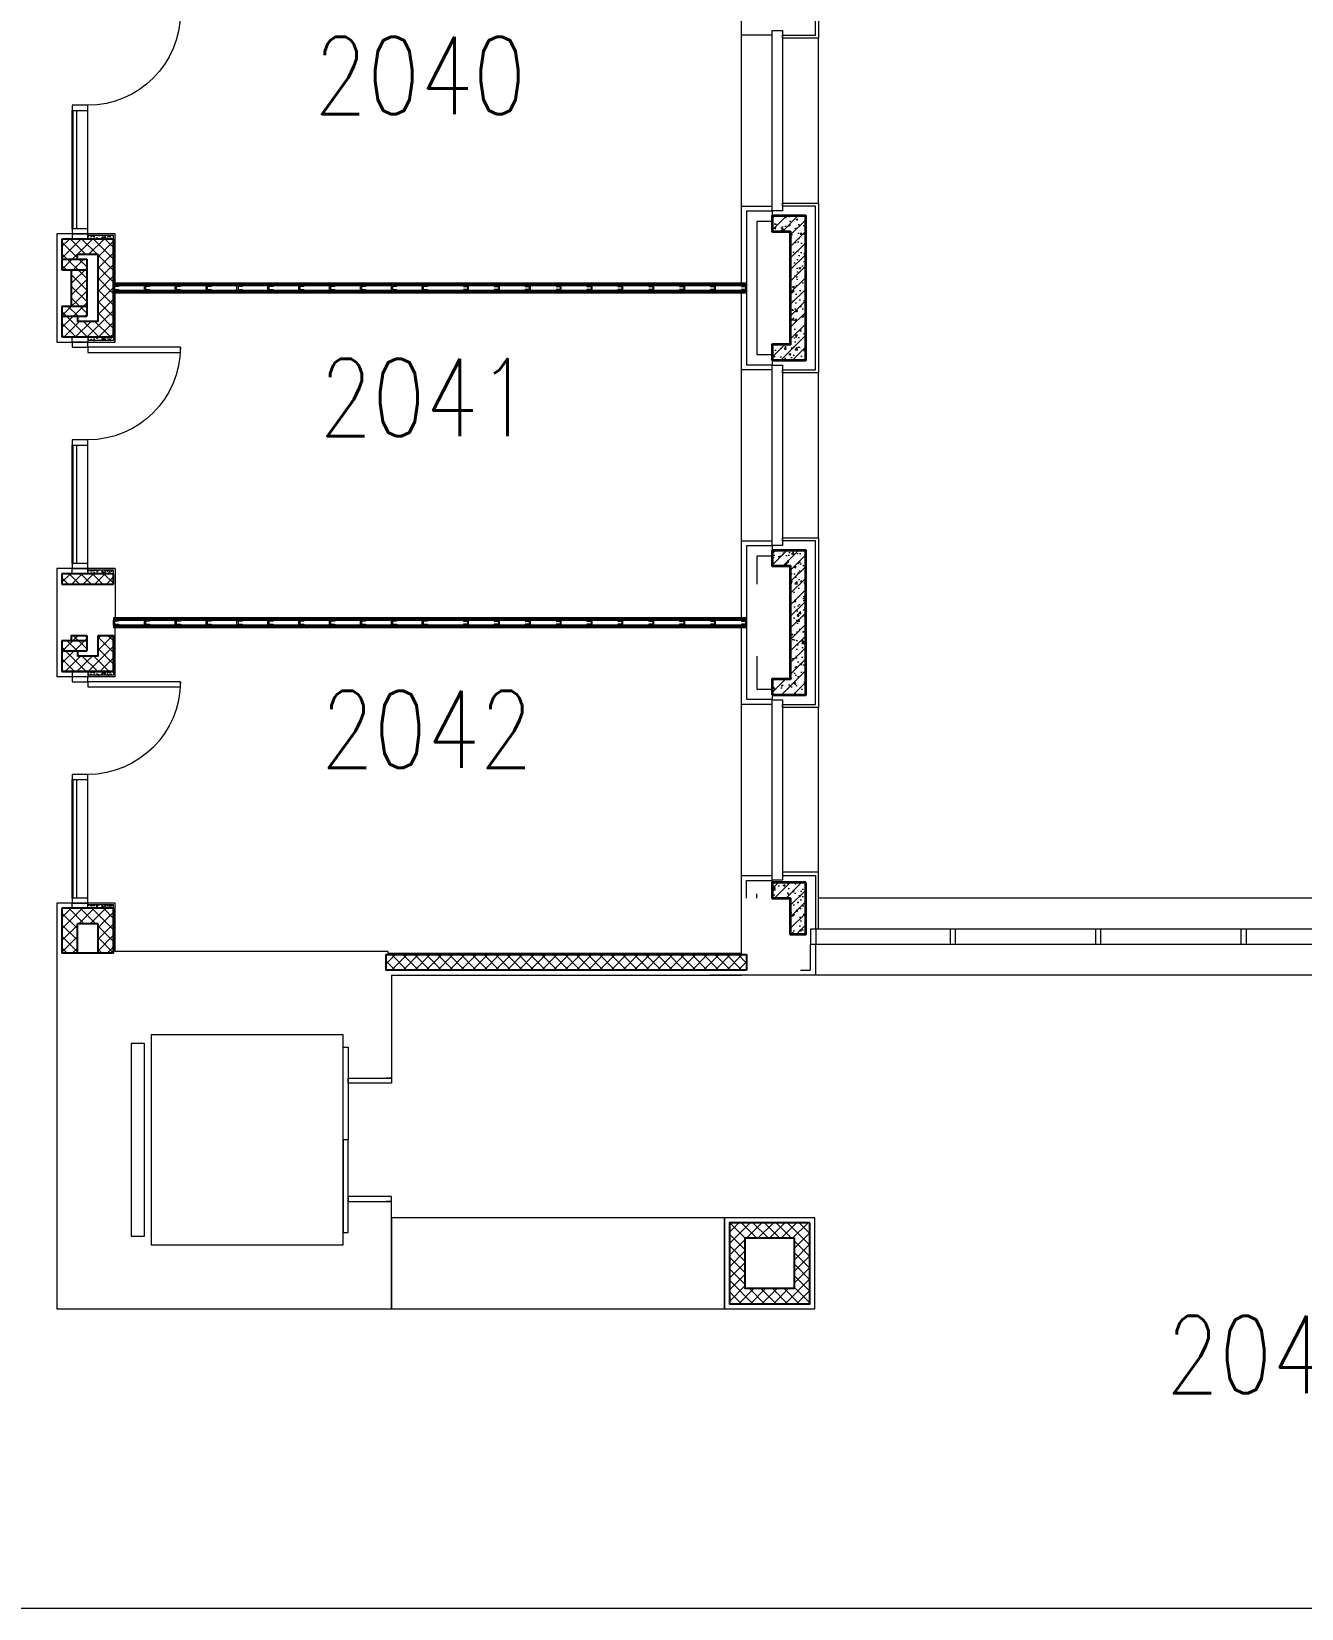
# Model space of a CAD drawing. Header units: inches. Extents: x 342932 to 557958, y 80625 to 242727.
# Drawn here: x 405686 to 418023, y 192477 to 207792 of the extents above; entities that cross this region are included whole.
import ezdxf
from ezdxf.enums import TextEntityAlignment as Align

# ---------------------------------------------------------------- set-up
doc = ezdxf.new("R2010")
doc.units = ezdxf.units.IN
doc.header["$MEASUREMENT"] = 0
doc.linetypes.add('First Floor$0$HIDDEN', pattern=[0.375, 0.25, -0.125])
for name, color, linetype, lineweight in [('First Floor$0$A-G22-M-Overhead-Floors', 251, 'First Floor$0$HIDDEN', 5), ('First Floor$0$A-G250-G-Walls-Low-Level', 251, 'Continuous', 15), ('First Floor$0$A-G250-G-Walls-Precast-Concrete', 251, 'Continuous', 35), ('First Floor$0$A-G250-M-Walls-Blockwork', 7, 'Continuous', 25), ('First Floor$0$A-G250-M-Walls-Plasterboard-Partition', 7, 'Continuous', 9), ('First Floor$0$A-G252-H-Internal-Walls', 251, 'Continuous', 9), ('First Floor$0$A-G262-H-Precast-Panel', 251, 'Continuous', 5), ('First Floor$0$A-G312-M-Wall-Cladding-Panel', 7, 'Continuous', 9), ('First Floor$0$A-G312-M-Wall-Finish-Plaster', 7, 'Continuous', 15), ('First Floor$0$A-G321-M-Window', 251, 'Continuous', 9), ('First Floor$0$A-G322-M-Door', 251, 'Continuous', 15), ('First Floor$0$A-G56-G-Transportation', 251, 'Continuous', 13), ('First Floor$0$Z-Z001-S-Room-Name-Identification-250', 7, 'Continuous', 15)]:
    doc.layers.add(name, color=color, linetype=linetype, lineweight=lineweight)
doc.styles.add('First Floor$0$Tag-RomanS', font='romans.shx', dxfattribs={"width": 0.8})
pattern_1 = [(50, (361382.11, 239676.52), (182.18467, -15.9391), [19.05, -209.55]), (355, (361382.11, 239676.52), (-35.2428, 191.05664), [15.24, -167.64]), (100.451, (361397.3, 239675.2), (146.9425, 175.1167), [16.19, -178.09]), (46.1842, (361382.11, 239727.32), (271.07904, -42.0423), [28.575, -314.325]), (96.6356, (361404.7, 239723.82), (237.4042, 247.4256), [24.285, -267.135]), (351.184, (361382.1, 239727.32), (237.4046, 247.4251), [22.86, -251.46]), (21, (361407.51, 239714.62), (151.61488, -102.26552), [19.05, -209.55]), (326, (361407.51, 239714.62), (61.80203, 184.18797), [15.24, -167.64]), (71.4514, (361420.15, 239706.1), (213.4165, 81.92286), [16.19, -178.09]), (37.5, (361382.114, 239676.52), (3.088603, 84.55504), [0, -165.608, 0, -170.18, 0, -168.275]), (7.5, (361382.11, 239676.52), (66.81966, 100.18057), [0, -97.028, 0, -161.798, 0, -64.135]), (327.5, (361325.47, 239676.52), (135.590595, -5.728744), [0, -63.5, 0, -198.12, 0, -262.89]), (317.5, (361300.07, 239676.52), (148.12918, 25.4265), [0, -82.55, 0, -131.572, 0, -186.69])]
pattern_2 = [(45, (361382.11, 239676.52), (-56.1266, 56.1266), [])]
pattern_3 = [(45, (361382.11, 239676.52), (-56.1266, 56.1266), []), (135, (361382.11, 239676.52), (-56.1266, -56.1266), [])]

# ---------------------------------------------------------------- blocks, each defined once
blk = doc.blocks.new('First Floor$0$Door1-faculty offices-2200')
at = {"layer": 'First Floor$0$A-G321-M-Window'}
blk.add_lwpolyline([(50, -65), (1200, -65), (1200, -35), (50, -35)], close=True, dxfattribs=at)
at = {"layer": 'First Floor$0$A-G322-M-Door'}
for p, q in [((50, 75), (1200, 75)), ((50, -75), (1200, -75))]:
    blk.add_line(p, q, dxfattribs=at)
for points in [[(2100, 975), (2150, 975), (2150, 75), (2100, 75)], [(50, 75), (50, -75), (0, -75), (0, 75)], [(1250, 75), (1250, -75), (1200, -75), (1200, 75)], [(2200, 75), (2200, -75), (2150, -75), (2150, 75)]]:
    blk.add_lwpolyline(points, close=True, dxfattribs=at)
blk.add_arc((2150, 75), 900, 90, 180, dxfattribs=at)
blk = doc.blocks.new('First Floor$0$Lift 1')
at = {"layer": 'First Floor$0$A-G322-M-Door', "ltscale": 0.02, "elevation": 0}
for points in [[(47380, -42649), (47330, -42649), (47330, -41749), (47380, -41749)], [(47800, -42099), (47380, -42099), (47380, -42049), (47800, -42049)], [(47380, -42649), (47330, -42649), (47330, -43549), (47380, -43549)], [(47800, -43199), (47380, -43199), (47380, -43249), (47800, -43249)]]:
    blk.add_lwpolyline(points, close=True, dxfattribs=at)
blk = doc.blocks.new('First Floor$0$Part Frame10')
for p, q in [((0, 100), (6150, 100)), ((0, 100), (0, 0)), ((0, 87, 0), (6150, 87)), ((0, 75, 0), (6150, 75)), ((6150, 25), (0, 25, 0)), ((6150, 13), (0, 13, 0)), ((6150, 0), (0, 0)), ((6150, 100), (6150, 0))]:
    blk.add_line(p, q)
at = {"elevation": 0}
for points in [[(0, 25), (0, 75), (50, 75), (50, 65), (10, 65), (10, 35), (50, 35), (50, 25)], [(300, 25), (300, 75), (350, 75), (350, 65), (310, 65), (310, 35), (350, 35), (350, 25)], [(600, 25), (600, 75), (650, 75), (650, 65), (610, 65), (610, 35), (650, 35), (650, 25)], [(900, 25), (900, 75), (950, 75), (950, 65), (910, 65), (910, 35), (950, 35), (950, 25)], [(1200, 25), (1200, 75), (1250, 75), (1250, 65), (1210, 65), (1210, 35), (1250, 35), (1250, 25)], [(1500, 25), (1500, 75), (1550, 75), (1550, 65), (1510, 65), (1510, 35), (1550, 35), (1550, 25)], [(1800, 25), (1800, 75), (1850, 75), (1850, 65), (1810, 65), (1810, 35), (1850, 35), (1850, 25)], [(2100, 25), (2100, 75), (2150, 75), (2150, 65), (2110, 65), (2110, 35), (2150, 35), (2150, 25)], [(2400, 25), (2400, 75), (2450, 75), (2450, 65), (2410, 65), (2410, 35), (2450, 35), (2450, 25)], [(2700, 25), (2700, 75), (2750, 75), (2750, 65), (2710, 65), (2710, 35), (2750, 35), (2750, 25)], [(3000, 25), (3000, 75), (3050, 75), (3050, 65), (3010, 65), (3010, 35), (3050, 35), (3050, 25)], [(3450, 25), (3450, 75), (3400, 75), (3400, 65), (3440, 65), (3440, 35), (3400, 35), (3400, 25)], [(3750, 25), (3750, 75), (3700, 75), (3700, 65), (3740, 65), (3740, 35), (3700, 35), (3700, 25)], [(4050, 25), (4050, 75), (4000, 75), (4000, 65), (4040, 65), (4040, 35), (4000, 35), (4000, 25)], [(4350, 25), (4350, 75), (4300, 75), (4300, 65), (4340, 65), (4340, 35), (4300, 35), (4300, 25)], [(4650, 25), (4650, 75), (4600, 75), (4600, 65), (4640, 65), (4640, 35), (4600, 35), (4600, 25)], [(4950, 25), (4950, 75), (4900, 75), (4900, 65), (4940, 65), (4940, 35), (4900, 35), (4900, 25)], [(5250, 25), (5250, 75), (5200, 75), (5200, 65), (5240, 65), (5240, 35), (5200, 35), (5200, 25)], [(5550, 25), (5550, 75), (5500, 75), (5500, 65), (5540, 65), (5540, 35), (5500, 35), (5500, 25)], [(5850, 25), (5850, 75), (5800, 75), (5800, 65), (5840, 65), (5840, 35), (5800, 35), (5800, 25)], [(6150, 25), (6150, 75), (6100, 75), (6100, 65), (6140, 65), (6140, 35), (6100, 35), (6100, 25)]]:
    blk.add_lwpolyline(points, close=True, dxfattribs=at)
blk = doc.blocks.new('First Floor$0$tag-roomname')
at = {"lineweight": 18, "ltscale": 0.01, "style": 'First Floor$0$Tag-RomanS', "width": 0.8}
blk.add_attdef('ROOM_NO_2', text='', height=3, dxfattribs=at).set_placement((0, 1.612), align=Align.MIDDLE_CENTER)
at = {"linetype": 'ByBlock', "lineweight": 15, "ltscale": 0.01, "style": 'First Floor$0$Tag-RomanS', "width": 0.8, "flags": 1}
for tag, p in [('ROOM_NAME_1', (0, -2.288)), ('ROOM_NAME_2', (0, -5.744))]:
    blk.add_attdef(tag, text='', height=2.5, dxfattribs=at).set_placement(p, align=Align.MIDDLE_CENTER)

msp = doc.modelspace()

# ---------------------------------------------------------------- hatches: boundary and pattern name
at = {"layer": 'First Floor$0$A-G252-H-Internal-Walls'}
h = msp.add_hatch(dxfattribs=at)
h.set_pattern_fill('ANSI37', color=256, scale=25, style=0)
h.set_pattern_definition([(45, (361382.11, 236426.52), (-56.1266, 56.1266), []), (135, (361382.11, 236426.52), (-56.1266, -56.1266), [])])
h.paths.add_polyline_path([(406482.1, 205776.5), (405982.1, 205776.5), (405982.1, 205581.5), (406132.1, 205581.5), (406132.1, 205626.5), (406332.1, 205626.5), (406332.1, 204976.5), (406132.1, 204976.5), (406132.1, 205026.5), (405982.1, 205026.5), (405982.1, 204826.5), (406482.1, 204826.5)])
h.paths.add_polyline_path([(406222.1, 205476.5), (406222.1, 205581.5), (405982.1, 205581.5), (405982.1, 205476.5)], flags=17)
h.paths.add_polyline_path([(406222.1, 205476.5), (406072.1, 205476.5), (406072.1, 205126.5), (406222.1, 205126.5)], flags=17)
h.paths.add_polyline_path([(406222.1, 205026.5), (406222.1, 205126.5), (405982.1, 205126.5), (405982.1, 205026.5)])
h = msp.add_hatch(dxfattribs=at)
h.set_pattern_fill('AR-CONC', color=256, scale=0.3, angle=90, style=0)
h.set_pattern_definition([(140, (361382.122, 234161.52), (4.781726, 54.6554), [5.715, -62.865]), (85, (361382.12, 234161.52), (-57.31699, -10.57285), [4.572, -50.292]), (190.451, (361382.52, 234166.076), (-52.535006, 44.08275), [4.857, -53.427]), (136.1842, (361366.88, 234161.52), (12.6127, 81.32371), [8.5725, -94.2975]), (186.6356, (361367.93, 234168.3), (-74.22767, 71.22127), [7.2855, -80.1405]), (81.184, (361366.88, 234161.52), (-74.22754, 71.22138), [6.858, -75.438]), (111, (361370.692, 234169.14), (30.679656, 45.484464), [5.715, -62.865]), (56, (361370.69, 234169.14), (-55.25639, 18.54061), [4.572, -50.292]), (161.4514, (361373.25, 234172.93), (-24.576857, 64.024947), [4.857, -53.427]), (127.5, (361382.122, 234161.522), (-25.366512, 0.926581), [0, -49.6824, 0, -51.054, 0, -50.4825]), (97.5, (361382.122, 234161.522), (-30.054172, 20.045899), [0, -29.1084, 0, -48.5394, 0, -19.2405]), (57.5, (361382.122, 234144.53), (1.718623, 40.6771786), [0, -19.05, 0, -59.436, 0, -78.867]), (47.5, (361382.122, 234136.91), (-7.627947, 44.438754), [0, -24.765, 0, -39.4716, 0, -56.007])])
h.paths.add_polyline_path([(406482.1, 205776.5), (406482.1, 205811.5), (406232.1, 205811.5), (406232.1, 205776.5)])
h = msp.add_hatch(dxfattribs=at)
h.set_pattern_fill('AR-CONC', color=256, scale=0.3, angle=90, style=0)
h.set_pattern_definition([(220, (361382.122, 176441.514), (4.781726, -54.6554), [5.715, -62.865]), (275, (361382.12, 176441.514), (-57.31699, 10.57285), [4.572, -50.292]), (169.549, (361382.52, 176436.96), (-52.535006, -44.08275), [4.857, -53.427]), (223.8158, (361366.88, 176441.514), (12.6127, -81.32371), [8.5725, -94.2975]), (173.3644, (361367.93, 176434.74), (-74.22767, -71.22127), [7.2855, -80.1405]), (278.816, (361366.88, 176441.514), (-74.22754, -71.22138), [6.858, -75.438]), (249, (361370.692, 176433.894), (30.679656, -45.484464), [5.715, -62.865]), (304, (361370.69, 176433.894), (-55.25639, -18.54061), [4.572, -50.292]), (198.5486, (361373.25, 176430.104), (-24.576857, -64.024947), [4.857, -53.427]), (232.5, (361382.122, 176441.514), (-25.366512, -0.926581), [0, -49.6824, 0, -51.054, 0, -50.4825]), (262.5, (361382.122, 176441.514), (-30.054172, -20.045899), [0, -29.1084, 0, -48.5394, 0, -19.2405]), (302.5, (361382.122, 176458.507), (1.718623, -40.6771786), [0, -19.05, 0, -59.436, 0, -78.867]), (312.5, (361382.122, 176466.127), (-7.627947, -44.438754), [0, -24.765, 0, -39.4716, 0, -56.007])])
h.paths.add_polyline_path([(406482.1, 204826.5), (406482.1, 204791.5), (406232.1, 204791.5), (406232.1, 204826.5)])
h = msp.add_hatch(dxfattribs=at)
h.set_pattern_fill('ANSI37', color=256, scale=25, style=0)
h.set_pattern_definition(pattern_3)
h.paths.add_polyline_path([(406482.1, 202526.5), (406232.1, 202526.5), (406232.1, 202426.5), (406482.1, 202426.5)])
h.paths.add_polyline_path([(406232.1, 202526.5), (405982.1, 202526.5), (405982.1, 202426.5), (406232.1, 202426.5)])
h = msp.add_hatch(dxfattribs=at)
h.set_pattern_fill('AR-CONC', color=256, scale=0.3, angle=90, style=0)
h.set_pattern_definition([(220, (361382.114, 174176.514), (4.781726, -54.6554), [5.715, -62.865]), (275, (361382.114, 174176.514), (-57.31699, 10.57285), [4.572, -50.292]), (169.549, (361382.51, 174171.96), (-52.535006, -44.08275), [4.857, -53.427]), (223.8158, (361366.874, 174176.514), (12.6127, -81.32371), [8.5725, -94.2975]), (173.3644, (361367.925, 174169.74), (-74.22767, -71.22127), [7.2855, -80.1405]), (278.816, (361366.87, 174176.514), (-74.22754, -71.22138), [6.858, -75.438]), (249, (361370.684, 174168.894), (30.679656, -45.484464), [5.715, -62.865]), (304, (361370.684, 174168.894), (-55.25639, -18.54061), [4.572, -50.292]), (198.5486, (361373.24, 174165.104), (-24.576857, -64.024947), [4.857, -53.427]), (232.5, (361382.114, 174176.514), (-25.366512, -0.926581), [0, -49.6824, 0, -51.054, 0, -50.4825]), (262.5, (361382.114, 174176.514), (-30.054172, -20.045899), [0, -29.1084, 0, -48.5394, 0, -19.2405]), (302.5, (361382.114, 174193.507), (1.718623, -40.6771786), [0, -19.05, 0, -59.436, 0, -78.867]), (312.5, (361382.114, 174201.127), (-7.627947, -44.438754), [0, -24.765, 0, -39.4716, 0, -56.007])])
h.paths.add_polyline_path([(406482.1, 202561.5), (406482.1, 202526.5), (406232.1, 202526.5), (406232.1, 202561.5)])
h = msp.add_hatch(dxfattribs=at)
h.set_pattern_fill('ANSI37', color=256, scale=25, style=0)
h.set_pattern_definition(pattern_3)
h.paths.add_polyline_path([(406482.1, 201926.5), (406332.1, 201926.5), (406332.1, 201726.5), (406232.1, 201726.5), (406232.1, 201576.5), (406482.1, 201576.5)])
h.paths.add_polyline_path([(406222.1, 201876.5), (405982.1, 201876.5), (405982.1, 201776.5), (406222.1, 201776.5)])
h.paths.add_polyline_path([(406222.1, 201926.5), (406072.1, 201926.5), (406072.1, 201876.5), (406222.1, 201876.5)])
h.paths.add_polyline_path([(406232.1, 201726.5), (406132.1, 201726.5), (406132.1, 201776.5), (405982.1, 201776.5), (405982.1, 201576.5), (406232.1, 201576.5)])
h = msp.add_hatch(dxfattribs=at)
h.set_pattern_fill('AR-CONC', color=256, scale=0.3, angle=90, style=0)
h.set_pattern_definition([(140, (361382.114, 229926.52), (4.781726, 54.6554), [5.715, -62.865]), (85, (361382.114, 229926.52), (-57.31699, -10.57285), [4.572, -50.292]), (190.451, (361382.51, 229931.076), (-52.535006, 44.08275), [4.857, -53.427]), (136.1842, (361366.874, 229926.52), (12.6127, 81.32371), [8.5725, -94.2975]), (186.6356, (361367.925, 229933.3), (-74.22767, 71.22127), [7.2855, -80.1405]), (81.184, (361366.87, 229926.52), (-74.22754, 71.22138), [6.858, -75.438]), (111, (361370.684, 229934.14), (30.679656, 45.484464), [5.715, -62.865]), (56, (361370.684, 229934.14), (-55.25639, 18.54061), [4.572, -50.292]), (161.4514, (361373.24, 229937.93), (-24.576857, 64.024947), [4.857, -53.427]), (127.5, (361382.114, 229926.522), (-25.366512, 0.926581), [0, -49.6824, 0, -51.054, 0, -50.4825]), (97.5, (361382.114, 229926.522), (-30.054172, 20.045899), [0, -29.1084, 0, -48.5394, 0, -19.2405]), (57.5, (361382.114, 229909.53), (1.718623, 40.6771786), [0, -19.05, 0, -59.436, 0, -78.867]), (47.5, (361382.114, 229901.91), (-7.627947, 44.438754), [0, -24.765, 0, -39.4716, 0, -56.007])])
h.paths.add_polyline_path([(406482.1, 201541.5), (406482.1, 201576.5), (406232.1, 201576.5), (406232.1, 201541.5)])
h = msp.add_hatch(dxfattribs=at)
h.set_pattern_fill('ANSI37', color=256, scale=25, angle=90, style=0)
h.set_pattern_definition([(135, (361382.11, 239676.52), (-56.1266, -56.1266), []), (225, (361382.11, 239676.52), (56.1266, -56.1266), [])])
h.paths.add_polyline_path([(406482.1, 199276.5), (406232.1, 199276.5), (406232.1, 199126.5), (406332.1, 199126.5), (406332.1, 198926.5), (406482.1, 198926.5)])
h.paths.add_polyline_path([(406232.1, 199276.5), (405982.1, 199276.5), (405982.1, 198926.5), (406132.1, 198926.5), (406132.1, 199126.5), (406232.1, 199126.5)])
h.paths.add_polyline_path([(406132.1, 198926.5), (405982.1, 198926.5), (405982.1, 198841.5), (406132.1, 198841.5)])
h.paths.add_polyline_path([(406482.1, 198926.5), (406332.1, 198926.5), (406332.1, 198841.5), (406482.1, 198841.5)])
h = msp.add_hatch(dxfattribs=at)
h.set_pattern_fill('AR-CONC', color=256, scale=0.3, angle=90, style=0)
h.set_pattern_definition([(220, (361382.114, 170926.514), (4.781726, -54.6554), [5.715, -62.865]), (275, (361382.114, 170926.514), (-57.31699, 10.57285), [4.572, -50.292]), (169.549, (361382.51, 170921.96), (-52.535006, -44.08275), [4.857, -53.427]), (223.8158, (361366.874, 170926.514), (12.6127, -81.32371), [8.5725, -94.2975]), (173.3644, (361367.925, 170919.74), (-74.22767, -71.22127), [7.2855, -80.1405]), (278.816, (361366.87, 170926.514), (-74.22754, -71.22138), [6.858, -75.438]), (249, (361370.684, 170918.894), (30.679656, -45.484464), [5.715, -62.865]), (304, (361370.684, 170918.894), (-55.25639, -18.54061), [4.572, -50.292]), (198.5486, (361373.24, 170915.104), (-24.576857, -64.024947), [4.857, -53.427]), (232.5, (361382.114, 170926.514), (-25.366512, -0.926581), [0, -49.6824, 0, -51.054, 0, -50.4825]), (262.5, (361382.114, 170926.514), (-30.054172, -20.045899), [0, -29.1084, 0, -48.5394, 0, -19.2405]), (302.5, (361382.114, 170943.507), (1.718623, -40.6771786), [0, -19.05, 0, -59.436, 0, -78.867]), (312.5, (361382.114, 170951.127), (-7.627947, -44.438754), [0, -24.765, 0, -39.4716, 0, -56.007])])
h.paths.add_polyline_path([(406482.1, 199311.5), (406482.1, 199276.5), (406232.1, 199276.5), (406232.1, 199311.5)])
h = msp.add_hatch(dxfattribs=at)
h.set_pattern_fill('ANSI37', color=256, scale=25, style=0)
h.set_pattern_definition([(45, (361382.11, 239666.52), (-56.1266, 56.1266), []), (135, (361382.11, 239666.52), (-56.1266, -56.1266), [])])
h.paths.add_polyline_path([(412632.1, 198826.5), (409132.1, 198826.5), (409132.1, 198676.5), (412632.1, 198676.5)])
h = msp.add_hatch(dxfattribs=at)
h.set_pattern_fill('ANSI37', color=256, scale=25, style=0)
h.set_pattern_definition([(45, (361382.11, 239676.52), (-56.1266, 56.1266), []), (135, (361382.11, 239676.52), (-56.1266, -56.1266), [])])
h.paths.add_polyline_path([(413247.1, 196221.5), (412467.1, 196221.5), (412467.1, 195436.5), (413247.1, 195436.5)])
h.paths.add_polyline_path([(413097.1, 196071.5), (412617.1, 196071.5), (412617.1, 195586.5), (413097.1, 195586.5)], flags=16)
at = {"layer": 'First Floor$0$A-G262-H-Precast-Panel'}
h = msp.add_hatch(dxfattribs=at)
h.set_pattern_fill('AR-CONC', color=256, style=0)
h.set_pattern_definition(pattern_1)
h.paths.add_polyline_path([(412882.1, 204601.5), (413207.1, 204601.5), (413207.1, 206001.5), (412882.1, 206001.5), (412882.1, 205851.5), (413057.1, 205851.5), (413057.1, 204751.5), (412882.1, 204751.5)])
h = msp.add_hatch(dxfattribs=at)
h.set_pattern_fill('ANSI31', color=256, scale=25, style=0)
h.set_pattern_definition(pattern_2)
h.paths.add_polyline_path([(412882.1, 204601.5), (413207.1, 204601.5), (413207.1, 206001.5), (412882.1, 206001.5), (412882.1, 205851.5), (413057.1, 205851.5), (413057.1, 204751.5), (412882.1, 204751.5)])
h = msp.add_hatch(dxfattribs=at)
h.set_pattern_fill('AR-CONC', color=256, style=0)
h.set_pattern_definition(pattern_1)
h.paths.add_polyline_path([(412882.1, 201351.5), (413207.1, 201351.5), (413207.1, 202751.5), (412882.1, 202751.5), (412882.1, 202601.5), (413057.1, 202601.5), (413057.1, 201501.5), (412882.1, 201501.5)])
h = msp.add_hatch(dxfattribs=at)
h.set_pattern_fill('ANSI31', color=256, scale=25, style=0)
h.set_pattern_definition(pattern_2)
h.paths.add_polyline_path([(412882.1, 201351.5), (413207.1, 201351.5), (413207.1, 202751.5), (412882.1, 202751.5), (412882.1, 202601.5), (413057.1, 202601.5), (413057.1, 201501.5), (412882.1, 201501.5)])
h = msp.add_hatch(dxfattribs=at)
h.set_pattern_fill('AR-CONC', color=256, style=0)
h.set_pattern_definition(pattern_1)
h.paths.add_polyline_path([(413207.1, 199526.5), (412882.1, 199526.5), (412882.1, 199376.5), (413057.1, 199376.5), (413057.1, 199026.5), (413207.1, 199026.5)])
h = msp.add_hatch(dxfattribs=at)
h.set_pattern_fill('ANSI31', color=256, scale=25, style=0)
h.set_pattern_definition(pattern_2)
h.paths.add_polyline_path([(413207.1, 199526.5), (412882.1, 199526.5), (412882.1, 199376.5), (413057.1, 199376.5), (413057.1, 199026.5), (413207.1, 199026.5)])

# ---------------------------------------------------------------- linework, layer by layer
at = {"layer": 'First Floor$0$A-G22-M-Overhead-Floors'}
msp.add_line((461182.3, 192476.5, 0), (374582.1, 192476.5, 0), dxfattribs=at)
at = {"layer": 'First Floor$0$A-G250-G-Walls-Low-Level'}
for p, q in [((412582.1, 206096.5), (412582.1, 207756.5)), ((412582.1, 206150.3, 0), (412582.1, 207750.3, 0)), ((413332.1, 206126.5), (413332.1, 207726.5)), ((412582.1, 202846.5), (412582.1, 204506.5)), ((412582.1, 202902.8, 0), (412582.1, 204502.8, 0)), ((413332.1, 202876.5), (413332.1, 204476.5)), ((412582.1, 199596.5), (412582.1, 201256.5)), ((413332.1, 199626.5), (413332.1, 201226.5)), ((420182.1, 199376.5), (413332.1, 199376.5)), ((420212.1, 198626.5), (413302.1, 198626.5))]:
    msp.add_line(p, q, dxfattribs=at)
msp.add_lwpolyline([(412417.1, 196271.5), (409182.1, 196271.5), (409182.1, 195386.5), (412417.1, 195386.5)], close=True, dxfattribs=at)
at = {"layer": 'First Floor$0$A-G250-G-Walls-Precast-Concrete'}
for points in [[(412882.1, 204601.5), (413207.1, 204601.5), (413207.1, 206001.5), (412882.1, 206001.5), (412882.1, 205851.5), (413057.1, 205851.5), (413057.1, 204751.5), (412882.1, 204751.5), (412882.1, 204601.5)], [(412882.1, 201351.5), (413207.1, 201351.5), (413207.1, 202751.5), (412882.1, 202751.5), (412882.1, 202601.5), (413057.1, 202601.5), (413057.1, 201501.5), (412882.1, 201501.5), (412882.1, 201351.5)]]:
    msp.add_lwpolyline(points, dxfattribs=at)
msp.add_lwpolyline([(413207.1, 199526.5), (412882.1, 199526.5), (412882.1, 199376.5), (413057.1, 199376.5), (413057.1, 199026.5), (413207.1, 199026.5)], close=True, dxfattribs=at)
at = {"layer": 'First Floor$0$A-G250-M-Walls-Blockwork'}
for p, q in [((406482.1, 205776.5), (405982.1, 205776.5)), ((405982.1, 205776.5), (405982.1, 205476.5, 0)), ((406482.1, 205776.5), (405982.1, 205776.5, 0)), ((406482.1, 204826.5, 0), (406482.1, 205776.5)), ((405982.1, 205581.5), (406222.1, 205581.5)), ((406332.1, 205626.5), (406132.1, 205626.5)), ((406132.1, 205581.5), (406132.1, 205626.5)), ((406222.1, 205581.5), (406222.1, 205026.5, 0)), ((406332.1, 204976.5, 0), (406332.1, 205626.5)), ((405982.1, 205476.5, 0), (406222.1, 205476.5, 0)), ((406072.1, 205476.5, 0), (406072.1, 205126.5, 0)), ((405982.1, 205126.5, 0), (405982.1, 204826.5, 0)), ((405982.1, 205126.5, 0), (406222.1, 205126.5, 0)), ((405982.1, 205026.5, 0), (406222.1, 205026.5, 0)), ((406132.1, 205026.5, 0), (406132.1, 204976.5, 0)), ((406332.1, 204976.5, 0), (406132.1, 204976.5, 0)), ((405982.1, 204826.5, 0), (406482.1, 204826.5, 0)), ((406482.1, 202526.5), (405982.1, 202526.5)), ((405982.1, 202526.5), (405982.1, 202426.5)), ((406482.1, 202426.5), (406482.1, 202526.5)), ((405982.1, 202426.5), (406482.1, 202426.5)), ((405982.1, 201876.5), (405982.1, 201576.5)), ((405982.1, 201876.5), (406222.1, 201876.5)), ((406072.1, 201926.5), (406072.1, 201876.5)), ((406072.1, 201926.5), (406222.1, 201926.5)), ((406222.1, 201926.5), (406222.1, 201776.5)), ((406332.1, 201726.5, 0), (406332.1, 201926.5, 0)), ((406332.1, 201926.5, 0), (406482.1, 201926.5, 0)), ((406482.1, 201576.5, 0), (406482.1, 201926.5, 0)), ((405982.1, 201776.5), (406222.1, 201776.5)), ((406132.1, 201776.5), (406132.1, 201726.5)), ((406332.1, 201726.5, 0), (406132.1, 201726.5)), ((405982.1, 201576.5), (406482.1, 201576.5, 0)), ((406482.1, 201576.5), (405982.1, 201576.5)), ((406482.1, 199276.5, 0), (405982.1, 199276.5)), ((405982.1, 199276.5), (405982.1, 198841.5)), ((406482.1, 198841.5, 0), (406482.1, 199276.5, 0)), ((406332.1, 199126.5, 0), (406132.1, 199126.5)), ((406132.1, 198841.5), (406132.1, 199126.5)), ((406332.1, 198841.5, 0), (406332.1, 199126.5, 0)), ((406482.1, 198841.5, 0), (405982.1, 198841.5))]:
    msp.add_line(p, q, dxfattribs=at)
at = {"layer": 'First Floor$0$A-G250-M-Walls-Blockwork', "elevation": 0}
msp.add_lwpolyline([(412632.1, 198676.5), (409132.1, 198676.5), (409132.1, 198826.5), (412632.1, 198826.5)], dxfattribs=at)
at = {"layer": 'First Floor$0$A-G250-M-Walls-Blockwork'}
msp.add_lwpolyline([(412632.1, 198826.5), (412632.1, 198676.5)], dxfattribs=at)
for points in [[(413247.1, 196221.5), (412467.1, 196221.5), (412467.1, 195436.5), (413247.1, 195436.5)], [(413097.1, 196071.5), (412617.1, 196071.5), (412617.1, 195586.5), (413097.1, 195586.5)]]:
    msp.add_lwpolyline(points, close=True, dxfattribs=at)
at = {"layer": 'First Floor$0$A-G312-M-Wall-Cladding-Panel'}
for points in [[(412982.1, 207756.5), (413302.1, 207756.5), (413302.1, 209346.5), (412982.1, 209346.5), (412982.1, 209376.5), (413332.1, 209376.5), (413332.1, 207726.5), (412982.1, 207726.5), (412982.1, 207756.5)], [(412982.1, 204506.5), (413302.1, 204506.5), (413302.1, 206096.5), (412982.1, 206096.5), (412982.1, 206126.5), (413332.1, 206126.5), (413332.1, 204476.5), (412982.1, 204476.5), (412982.1, 204506.5)], [(412982.1, 201256.5), (413302.1, 201256.5), (413302.1, 202846.5), (412982.1, 202846.5), (412982.1, 202876.5), (413332.1, 202876.5), (413332.1, 201226.5), (412982.1, 201226.5), (412982.1, 201256.5)], [(412982.1, 199626.5), (412982.1, 199596.5), (413302.1, 199596.5), (413302.1, 199076.5), (413332.1, 199076.5), (413332.1, 199626.5), (412982.1, 199626.5)]]:
    msp.add_lwpolyline(points, dxfattribs=at)
at = {"layer": 'First Floor$0$A-G312-M-Wall-Finish-Plaster'}
for p, q in [((406497.1, 205826.5), (405932.1, 205826.5)), ((405932.1, 205826.5), (405932.1, 204776.5)), ((406082.1, 205826.5), (406082.1, 205776.5, 0)), ((406232.1, 205776.5), (406232.1, 205826.5)), ((406482.1, 205811.5), (406232.1, 205811.5)), ((406482.1, 205776.5), (406482.1, 205811.5)), ((406497.1, 205351.5), (406497.1, 205826.5)), ((406497.1, 204776.5), (406497.1, 205251.5)), ((405932.1, 204776.5), (406497.1, 204776.5)), ((406082.1, 204776.5), (406082.1, 204826.5, 0)), ((406232.1, 204826.5), (406232.1, 204776.5)), ((406482.1, 204791.5), (406232.1, 204791.5)), ((406482.1, 204826.5), (406482.1, 204791.5)), ((405932.1, 202576.5), (405932.1, 201526.5)), ((406497.1, 202576.5), (405932.1, 202576.5)), ((406082.1, 202526.5, 0), (406082.1, 202576.5, 0)), ((406232.1, 202526.5), (406232.1, 202576.5)), ((406482.1, 202561.5), (406232.1, 202561.5)), ((406482.1, 202526.5), (406482.1, 202561.5)), ((406497.1, 202576.5), (406497.1, 202101.5)), ((406497.1, 201911.5), (406497.1, 202001.5)), ((406497.1, 201526.5, 0), (406497.1, 201911.5, 0)), ((406082.1, 201576.5, 0), (406082.1, 201526.5, 0)), ((406232.1, 201576.5), (406232.1, 201526.5)), ((406482.1, 201576.5), (406482.1, 201541.5)), ((406497.1, 201526.5, 0), (405932.1, 201526.5)), ((406482.1, 201541.5), (406232.1, 201541.5)), ((405932.1, 199326.5), (405932.1, 198841.5)), ((406497.1, 199326.5, 0), (405932.1, 199326.5)), ((406082.1, 199276.5, 0), (406082.1, 199326.5, 0)), ((406232.1, 199276.5), (406232.1, 199326.5)), ((406482.1, 199311.5, 0), (406232.1, 199311.5)), ((406482.1, 199276.5, 0), (406482.1, 199311.5, 0)), ((406497.1, 198856.5, 0), (406497.1, 199326.5, 0)), ((405932.1, 198864.3, 0), (405932.1, 195386.5, 0)), ((409147.1, 198856.5), (406497.1, 198856.5)), ((413252.1, 198926.5), (413252.1, 198676.5)), ((413302.1, 198926.5), (413252.1, 198926.5)), ((413302.1, 198926.5), (413302.1, 198626.5)), ((413157.1, 198676.5), (413252.1, 198676.5)), ((409182.1, 198626.5, 0), (412582.1, 198626.5, 0)), ((409182.1, 198626.5), (409182.1, 197627.5, 0)), ((409182.1, 197627.5, 0), (409132.1, 197627.5)), ((409182.1, 196427.5, 0), (409132.1, 196427.5)), ((409182.1, 195386.5, 0), (409182.1, 196427.5, 0)), ((405932.1, 195386.5), (409182.1, 195386.5))]:
    msp.add_line(p, q, dxfattribs=at)
for points in [[(412882.1, 207756.5), (412582.1, 207756.5), (412582.1, 208501.5)], [(412582.1, 205351.5), (412582.1, 206096.5), (412882.1, 206096.5)], [(412882.1, 206051.5), (412882.1, 206046.5), (412632.1, 206046.5), (412632.1, 204556.5), (412882.1, 204556.5), (412882.1, 204551.5)], [(412882.1, 206051.5), (412882.1, 205946.5), (412732.1, 205946.5), (412732.1, 204656.5), (412882.1, 204656.5), (412882.1, 204551.5)], [(412882.1, 204506.5), (412582.1, 204506.5), (412582.1, 205251.5)], [(412582.1, 202101.5), (412582.1, 202846.5), (412882.1, 202846.5)], [(412882.1, 202801.5), (412882.1, 202796.5), (412632.1, 202796.5), (412632.1, 201306.5), (412882.1, 201306.5), (412882.1, 201301.5)], [(412882.1, 202801.5), (412882.1, 202696.5), (412732.1, 202696.5), (412732.1, 202426.5)], [(412882.1, 201256.5), (412582.1, 201256.5), (412582.1, 202001.5)], [(412732.1, 201726.5), (412732.1, 201406.5), (412882.1, 201406.5), (412882.1, 201301.5)], [(409147.1, 198856.5), (409147.1, 198841.5), (412582.1, 198841.5), (412582.1, 199596.5), (412882.1, 199596.5)], [(412632.1, 199376.5), (412632.1, 199546.5), (412882.1, 199546.5), (412882.1, 199551.5)], [(412732.1, 199376.5), (412732.1, 199416.9)], [(412878.2, 199446.5), (412882.1, 199446.5), (412882.1, 199551.5)], [(413302.1, 198626.5), (413302.1, 198626.5), (412277.5, 198626.5)]]:
    msp.add_lwpolyline(points, dxfattribs=at)
msp.add_lwpolyline([(413297.1, 196271.5), (412417.1, 196271.5), (412417.1, 195386.5), (413297.1, 195386.5)], close=True, dxfattribs=at)
at = {"layer": 'First Floor$0$A-G321-M-Window'}
for p, q in [((413307.1, 199076.5), (413307.1, 198926.5)), ((414612.8, 198926.5), (414612.8, 199076.5)), ((414662.8, 198926.5), (414662.8, 199076.5)), ((416025.7, 198926.5), (416025.7, 199076.5)), ((416075.7, 198926.5), (416075.7, 199076.5)), ((417438.5, 198926.5), (417438.5, 199076.5)), ((417488.5, 198926.5), (417488.5, 199076.5))]:
    msp.add_line(p, q, dxfattribs=at)
for points in [[(412882.1, 206051.5), (412882.1, 207801.5), (412982.1, 207801.5), (412982.1, 206051.5)], [(412882.1, 202801.5), (412882.1, 204551.5), (412982.1, 204551.5), (412982.1, 202801.5)], [(412882.1, 199551.5), (412882.1, 201301.5), (412982.1, 201301.5), (412982.1, 199551.5)], [(420257.1, 198926.5), (413257.1, 198926.5), (413257.1, 199076.5), (420257.1, 199076.5)]]:
    msp.add_lwpolyline(points, close=True, dxfattribs=at)
at = {"layer": 'First Floor$0$A-G56-G-Transportation', "elevation": 0}
for points in [[(406849.1, 198048), (406849.1, 196007.2), (408712.1, 196007.2), (408712.1, 198048)], [(406784.7, 196434.8), (406784.7, 197963.1), (406655.4, 197963.1), (406655.4, 196434.8), (406655.4, 196092.1), (406784.7, 196092.1)]]:
    msp.add_lwpolyline(points, close=True, dxfattribs=at)

# ---------------------------------------------------------------- block references
at = {"layer": 'First Floor$0$A-G250-M-Walls-Plasterboard-Partition'}
for p in [(406482.1, 205251.5), (406482.1, 202001.5)]:
    msp.add_blockref('First Floor$0$Part Frame10', p, dxfattribs=at)
at = {"layer": 'First Floor$0$A-G322-M-Door', "xscale": -1, "rotation": 270}
for p in [(406157.1, 205826.5), (406157.1, 202576.5, 0), (406157.1, 199326.5)]:
    msp.add_blockref('First Floor$0$Door1-faculty offices-2200', p, dxfattribs=at)
at = {"layer": 'First Floor$0$A-G322-M-Door'}
msp.add_blockref('First Floor$0$Lift 1', (361382.1, 239676.5), dxfattribs=at)
at = {"layer": 'First Floor$0$Z-Z001-S-Room-Name-Identification-250'}
ref = msp.add_blockref('First Floor$0$tag-roomname', (409460.9, 206962.3), dxfattribs=dict(at, xscale=250, yscale=250, zscale=250))
ref.add_attrib('ROOM_NO_2', '2040', dxfattribs={"layer": '0', "lineweight": 18, "ltscale": 0.01, "height": 750, "style": 'First Floor$0$Tag-RomanS', "width": 0.8}).set_placement((409460.9, 207365.3), align=Align.MIDDLE_CENTER)
ref = msp.add_blockref('First Floor$0$tag-roomname', (409511.7, 203834.9), dxfattribs=dict(at, xscale=250, yscale=250, zscale=250))
ref.add_attrib('ROOM_NO_2', '2041', dxfattribs={"layer": '0', "lineweight": 18, "ltscale": 0.01, "height": 750, "style": 'First Floor$0$Tag-RomanS', "width": 0.8}).set_placement((409511.7, 204237.8), align=Align.MIDDLE_CENTER)
ref = msp.add_blockref('First Floor$0$tag-roomname', (409527.4, 200612.6), dxfattribs=dict(at, xscale=250, yscale=250, zscale=250))
ref.add_attrib('ROOM_NO_2', '2042', dxfattribs={"layer": '0', "lineweight": 18, "ltscale": 0.01, "height": 750, "style": 'First Floor$0$Tag-RomanS', "width": 0.8}).set_placement((409527.4, 201015.5), align=Align.MIDDLE_CENTER)
ref = msp.add_blockref('First Floor$0$tag-roomname', (417737.7, 194539.2), dxfattribs=dict(at, xscale=250, yscale=250, zscale=250))
ref.add_attrib('ROOM_NO_2', '2045', dxfattribs={"layer": '0', "lineweight": 18, "ltscale": 0.01, "height": 750, "style": 'First Floor$0$Tag-RomanS', "width": 0.8}).set_placement((417737.7, 194942.1), align=Align.MIDDLE_CENTER)

doc.saveas('drawing.dxf')
